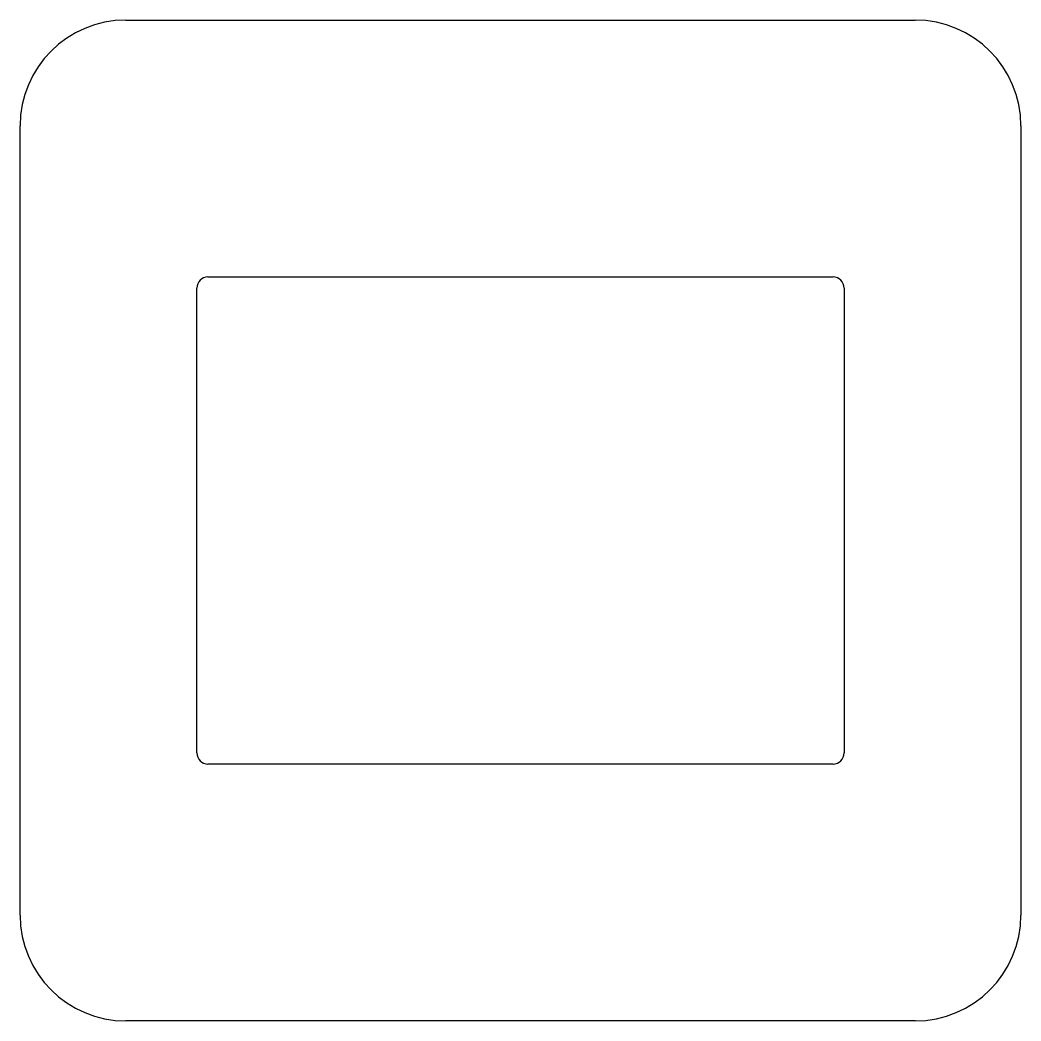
# Model space of a CAD drawing. Extents: x -45 to 45, y -45 to 45.
import ezdxf

# ---------------------------------------------------------------- set-up
doc = ezdxf.new("R2010")
doc.units = 0
doc.layers.add('VISIBLE', color=7, linetype='CONTINUOUS')

msp = doc.modelspace()

# ---------------------------------------------------------------- linework, layer by layer
at = {"layer": 'VISIBLE'}
for p, q in [((-35.475, 45), (35.475, 45)), ((-45, -35.475), (-45, 35.475)), ((45, 35.475), (45, -35.475)), ((-28.1, 21.9), (28.1, 21.9)), ((-29.1, -20.9), (-29.1, 20.9)), ((29.1, 20.9), (29.1, -20.9)), ((28.1, -21.9), (-28.1, -21.9)), ((35.475, -45), (-35.475, -45))]:
    msp.add_line(p, q, dxfattribs=at)
for centre, radius, start, end in [((-35.475, 35.475), 9.525, 90, 180), ((35.475, 35.475), 9.525, 0, 90), ((-28.1, 20.9), 1, 90, 180), ((28.1, 20.9), 1, 0, 90), ((-28.1, -20.9), 1, 180, 270), ((28.1, -20.9), 1, 270, 0), ((-35.475, -35.475), 9.525, 180, 270), ((35.475, -35.475), 9.525, 270, 0)]:
    msp.add_arc(centre, radius, start, end, dxfattribs=at)

doc.saveas('drawing.dxf')
